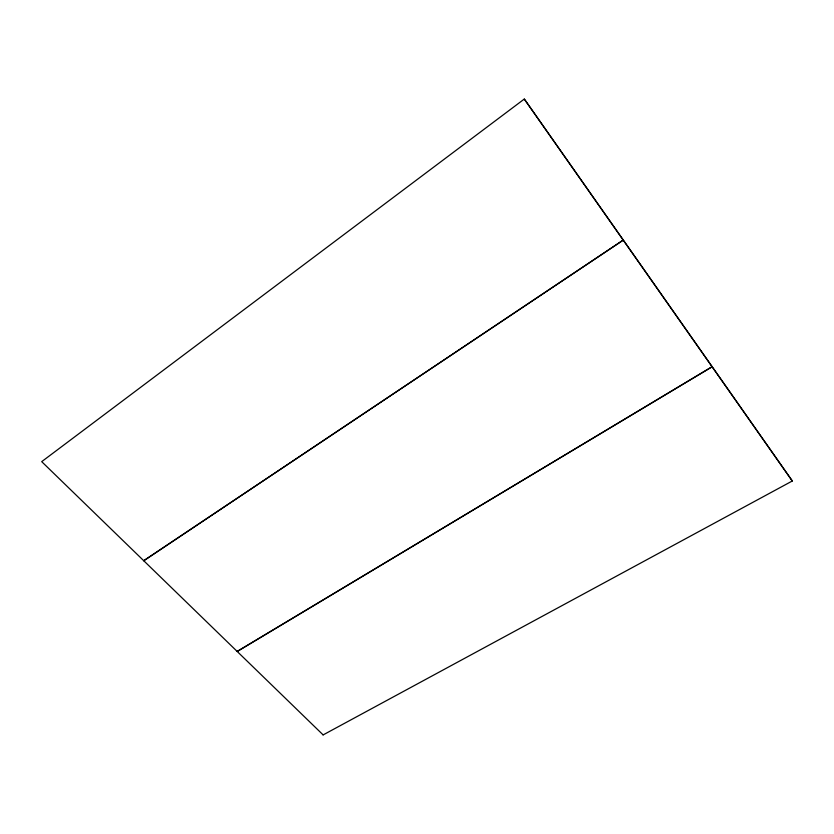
<?xml version="1.0" encoding="UTF-8"?>
<svg xmlns="http://www.w3.org/2000/svg" width="834" height="834" viewBox="0 0 834 834"><rect width="100%" height="100%" fill="white"/><g stroke="black" fill="none" stroke-linecap="round" stroke-linejoin="round"><path stroke-width="1.25" d="M323.06 734.952L792.3 480.989L524.305 99.048L41.7 461.65L323.081 734.848M524.315 99.09L792.3 480.989M237.231 651.437L712.121 366.741L237.231 651.437M143.802 560.688L623.269 240.077L143.802 560.688"/></g></svg>
